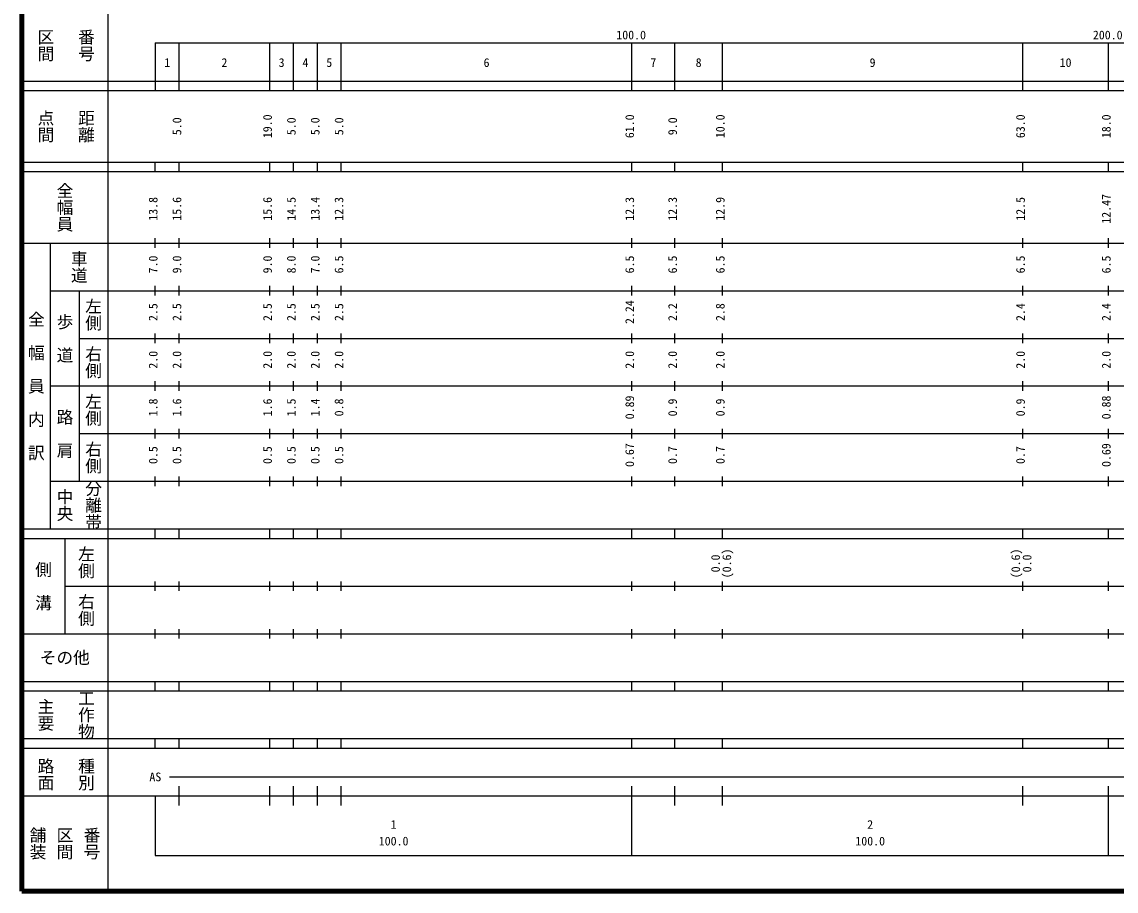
# Model space of a CAD drawing. Units: millimetres on the paper, enlarged 1000 times. Extents: x 40000 to 680000, y 20000 to 380000.
# Drawn here: x 40000 to 269604, y 20000 to 202409 of the extents above; entities that cross this region are included whole.
import ezdxf
from ezdxf.enums import TextEntityAlignment as Align

# ---------------------------------------------------------------- set-up
doc = ezdxf.new("R2010")
doc.units = ezdxf.units.MM
doc.header["$LTSCALE"] = 1000
doc.layers.add('M-TTL', color=2, linetype='Continuous', lineweight=140)
doc.layers.add('M-TTL-BAND', color=7, linetype='Continuous', lineweight=25)
doc.styles.add('@ＭＳ ゴシック', font='')
doc.styles.add('ＭＳ ゴシック', font='')
doc.styles.get('@ＭＳ ゴシック').set_extended_font_data('@MS Gothic')
doc.styles.get('ＭＳ ゴシック').set_extended_font_data('MS Gothic')

msp = doc.modelspace()

# ---------------------------------------------------------------- linework, layer by layer
at = {"layer": 'M-TTL'}
for p, q in [((40000, 380000), (40000, 20000)), ((40000, 20000), (680000, 20000))]:
    msp.add_line(p, q, dxfattribs=at)
at = {"layer": 'M-TTL-BAND'}
for p, q in [((58000, 370000), (58000, 20000)), ((68000, 198000), (579000, 198000)), ((68000, 198000), (68000, 188000)), ((73000, 188000), (73000, 198000)), ((92000, 188000), (92000, 198000)), ((97000, 188000), (97000, 198000)), ((102000, 188000), (102000, 198000)), ((107000, 188000), (107000, 198000)), ((168000, 188000), (168000, 198000)), ((177000, 188000), (177000, 198000)), ((187000, 188000), (187000, 198000)), ((250000, 188000), (250000, 198000)), ((268000, 188000), (268000, 198000)), ((40000, 190000), (579000, 190000)), ((40000, 188000), (579000, 188000)), ((40000, 173000), (579000, 173000)), ((68000, 171000), (68000, 173000)), ((73000, 171000), (73000, 173000)), ((92000, 171000), (92000, 173000)), ((97000, 171000), (97000, 173000)), ((102000, 171000), (102000, 173000)), ((107000, 171000), (107000, 173000)), ((168000, 171000), (168000, 173000)), ((177000, 171000), (177000, 173000)), ((187000, 171000), (187000, 173000)), ((250000, 171000), (250000, 173000)), ((268000, 171000), (268000, 173000)), ((40000, 171000), (579000, 171000)), ((68000, 155000), (68000, 157000)), ((73000, 155000), (73000, 157000)), ((92000, 155000), (92000, 157000)), ((97000, 155000), (97000, 157000)), ((102000, 155000), (102000, 157000)), ((107000, 155000), (107000, 157000)), ((168000, 155000), (168000, 157000)), ((177000, 155000), (177000, 157000)), ((187000, 155000), (187000, 157000)), ((250000, 155000), (250000, 157000)), ((268000, 155000), (268000, 157000)), ((40000, 156000), (579000, 156000)), ((46000, 96000), (46000, 156000)), ((68000, 145000), (68000, 147000)), ((73000, 145000), (73000, 147000)), ((92000, 145000), (92000, 147000)), ((97000, 145000), (97000, 147000)), ((102000, 145000), (102000, 147000)), ((107000, 145000), (107000, 147000)), ((168000, 145000), (168000, 147000)), ((177000, 145000), (177000, 147000)), ((187000, 145000), (187000, 147000)), ((250000, 145000), (250000, 147000)), ((268000, 145000), (268000, 147000)), ((46000, 146000), (579000, 146000)), ((52000, 146000), (52000, 106000)), ((52000, 136000), (579000, 136000)), ((68000, 135000), (68000, 137000)), ((73000, 135000), (73000, 137000)), ((92000, 135000), (92000, 137000)), ((97000, 135000), (97000, 137000)), ((102000, 135000), (102000, 137000)), ((107000, 135000), (107000, 137000)), ((168000, 135000), (168000, 137000)), ((177000, 135000), (177000, 137000)), ((187000, 135000), (187000, 137000)), ((250000, 135000), (250000, 137000)), ((268000, 135000), (268000, 137000)), ((68000, 125000), (68000, 127000)), ((73000, 125000), (73000, 127000)), ((92000, 125000), (92000, 127000)), ((97000, 125000), (97000, 127000)), ((102000, 125000), (102000, 127000)), ((107000, 125000), (107000, 127000)), ((168000, 125000), (168000, 127000)), ((177000, 125000), (177000, 127000)), ((187000, 125000), (187000, 127000)), ((250000, 125000), (250000, 127000)), ((268000, 125000), (268000, 127000)), ((46000, 126000), (579000, 126000)), ((52000, 116000), (579000, 116000)), ((68000, 115000), (68000, 117000)), ((73000, 115000), (73000, 117000)), ((92000, 115000), (92000, 117000)), ((97000, 115000), (97000, 117000)), ((102000, 115000), (102000, 117000)), ((107000, 115000), (107000, 117000)), ((168000, 115000), (168000, 117000)), ((177000, 115000), (177000, 117000)), ((187000, 115000), (187000, 117000)), ((250000, 115000), (250000, 117000)), ((268000, 115000), (268000, 117000)), ((46000, 106000), (579000, 106000)), ((68000, 105000), (68000, 107000)), ((73000, 105000), (73000, 107000)), ((92000, 105000), (92000, 107000)), ((97000, 105000), (97000, 107000)), ((102000, 105000), (102000, 107000)), ((107000, 105000), (107000, 107000)), ((168000, 105000), (168000, 107000)), ((177000, 105000), (177000, 107000)), ((187000, 105000), (187000, 107000)), ((250000, 105000), (250000, 107000)), ((268000, 105000), (268000, 107000)), ((40000, 96000), (579000, 96000)), ((68000, 94000), (68000, 96000)), ((73000, 94000), (73000, 96000)), ((92000, 94000), (92000, 96000)), ((97000, 94000), (97000, 96000)), ((102000, 94000), (102000, 96000)), ((107000, 94000), (107000, 96000)), ((168000, 94000), (168000, 96000)), ((177000, 94000), (177000, 96000)), ((187000, 94000), (187000, 96000)), ((250000, 94000), (250000, 96000)), ((268000, 94000), (268000, 96000)), ((40000, 94000), (579000, 94000)), ((49000, 94000), (49000, 74000)), ((68000, 83000), (68000, 85000)), ((73000, 83000), (73000, 85000)), ((92000, 83000), (92000, 85000)), ((97000, 83000), (97000, 85000)), ((102000, 83000), (102000, 85000)), ((107000, 83000), (107000, 85000)), ((168000, 83000), (168000, 85000)), ((177000, 83000), (177000, 85000)), ((187000, 83000), (187000, 85000)), ((250000, 83000), (250000, 85000)), ((268000, 83000), (268000, 85000)), ((49000, 84000), (579000, 84000)), ((40000, 74000), (579000, 74000)), ((68000, 73000), (68000, 75000)), ((73000, 73000), (73000, 75000)), ((92000, 73000), (92000, 75000)), ((97000, 73000), (97000, 75000)), ((102000, 73000), (102000, 75000)), ((107000, 73000), (107000, 75000)), ((168000, 73000), (168000, 75000)), ((177000, 73000), (177000, 75000)), ((187000, 73000), (187000, 75000)), ((250000, 73000), (250000, 75000)), ((268000, 73000), (268000, 75000)), ((40000, 64000), (579000, 64000)), ((40000, 62000), (579000, 62000)), ((68000, 62000), (68000, 64000)), ((73000, 62000), (73000, 64000)), ((92000, 62000), (92000, 64000)), ((97000, 62000), (97000, 64000)), ((102000, 62000), (102000, 64000)), ((107000, 62000), (107000, 64000)), ((168000, 62000), (168000, 64000)), ((177000, 62000), (177000, 64000)), ((187000, 62000), (187000, 64000)), ((250000, 62000), (250000, 64000)), ((268000, 62000), (268000, 64000)), ((40000, 52000), (579000, 52000)), ((68000, 50000), (68000, 52000)), ((73000, 50000), (73000, 52000)), ((92000, 50000), (92000, 52000)), ((97000, 50000), (97000, 52000)), ((102000, 50000), (102000, 52000)), ((107000, 50000), (107000, 52000)), ((168000, 50000), (168000, 52000)), ((177000, 50000), (177000, 52000)), ((187000, 50000), (187000, 52000)), ((250000, 50000), (250000, 52000)), ((268000, 50000), (268000, 52000)), ((40000, 50000), (579000, 50000)), ((71000, 44000), (565000, 44000)), ((73000, 38000), (73000, 42000)), ((92000, 38000), (92000, 42000)), ((97000, 38000), (97000, 42000)), ((102000, 38000), (102000, 42000)), ((107000, 38000), (107000, 42000)), ((168000, 27500), (168000, 42000)), ((177000, 38000), (177000, 42000)), ((187000, 38000), (187000, 42000)), ((250000, 38000), (250000, 42000)), ((268000, 27500), (268000, 42000)), ((40000, 40000), (579000, 40000)), ((68000, 40000), (68000, 27500)), ((68000, 27500), (579000, 27500))]:
    msp.add_line(p, q, dxfattribs=at)

# ---------------------------------------------------------------- texts
at = {"layer": 'M-TTL-BAND', "style": '@ＭＳ ゴシック'}
for s, p in [('区間', (45000, 197500)), ('番号', (53500, 197500)), ('点間', (45000, 180500)), ('距離', (53500, 180500)), ('全幅員', (49000, 163500)), ('車道', (52000, 151000)), ('左側', (55000, 141000)), ('全\u3000幅\u3000員\u3000内\u3000訳', (43000, 126000)), ('歩\u3000道', (49000, 136000)), ('右側', (55000, 131000)), ('左側', (55000, 121000)), ('路\u3000肩', (49000, 116000)), ('右側', (55000, 111000)), ('分離帯', (55000, 101000)), ('中央', (49000, 101000)), ('左側', (53500, 89000)), ('側\u3000溝', (44500, 84000)), ('右側', (53500, 79000)), ('主要', (45000, 57000)), ('工作物', (53500, 57000)), ('路面', (45000, 44500)), ('種別', (53500, 44500)), ('舗装', (43333, 30000)), ('区間', (49000, 30000)), ('番号', (54667, 30000))]:
    msp.add_text(s, height=2566, rotation=270, dxfattribs=at).set_placement(p, align=Align.MIDDLE_CENTER)
at = {"layer": 'M-TTL-BAND', "style": 'ＭＳ ゴシック'}
for s, p in [('100.0', (167844, 198195)), ('200.0', (267844, 198195)), ('1', (70500, 192405)), ('2', (82500, 192405)), ('3', (94500, 192405)), ('4', (99500, 192405)), ('5', (104500, 192405)), ('6', (137500, 192405)), ('7', (172500, 192405)), ('8', (182000, 192405)), ('9', (218500, 192405)), ('10', (259000, 192405)), ('AS', (68000, 42500)), ('1', (118000, 32523)), ('2', (218000, 32523)), ('100.0', (118000, 29033)), ('100.0', (218000, 29033))]:
    msp.add_text(s, height=1833, dxfattribs=at).set_placement(p, align=Align.BOTTOM_CENTER)
for s, p in [('5.0', (74000, 180500)), ('19.0', (93000, 180500)), ('5.0', (98000, 180500)), ('5.0', (103000, 180500)), ('5.0', (108000, 180500)), ('61.0', (169000, 180500)), ('9.0', (178000, 180500)), ('10.0', (188000, 180500)), ('63.0', (251000, 180500)), ('18.0', (269000, 180500)), ('13.8', (69000, 163174)), ('15.6', (74000, 163174)), ('15.6', (93000, 163174)), ('14.5', (98000, 163174)), ('13.4', (103000, 163174)), ('12.3', (108000, 163174)), ('12.3', (169000, 163174)), ('12.3', (178000, 163174)), ('12.9', (188000, 163174)), ('12.5', (251000, 163174)), ('12.47', (269000, 163174)), ('7.0', (69000, 151500)), ('9.0', (74000, 151500)), ('9.0', (93000, 151500)), ('8.0', (98000, 151500)), ('7.0', (103000, 151500)), ('6.5', (108000, 151500)), ('6.5', (169000, 151500)), ('6.5', (178000, 151500)), ('6.5', (188000, 151500)), ('6.5', (251000, 151500)), ('6.5', (269000, 151500)), ('2.5', (69000, 141500)), ('2.5', (74000, 141500)), ('2.5', (93000, 141500)), ('2.5', (98000, 141500)), ('2.5', (103000, 141500)), ('2.5', (108000, 141500)), ('2.24', (169000, 141500)), ('2.2', (178000, 141500)), ('2.8', (188000, 141500)), ('2.4', (251000, 141500)), ('2.4', (269000, 141500)), ('2.0', (69000, 131500)), ('2.0', (74000, 131500)), ('2.0', (93000, 131500)), ('2.0', (98000, 131500)), ('2.0', (103000, 131500)), ('2.0', (108000, 131500)), ('2.0', (169000, 131500)), ('2.0', (178000, 131500)), ('2.0', (188000, 131500)), ('2.0', (251000, 131500)), ('2.0', (269000, 131500)), ('1.8', (69000, 121500)), ('1.6', (74000, 121500)), ('1.6', (93000, 121500)), ('1.5', (98000, 121500)), ('1.4', (103000, 121500)), ('0.8', (108000, 121500)), ('0.89', (169000, 121500)), ('0.9', (178000, 121500)), ('0.9', (188000, 121500)), ('0.9', (251000, 121500)), ('0.88', (269000, 121500)), ('0.5', (69000, 111500)), ('0.5', (74000, 111500)), ('0.5', (93000, 111500)), ('0.5', (98000, 111500)), ('0.5', (103000, 111500)), ('0.5', (108000, 111500)), ('0.67', (169000, 111500)), ('0.7', (178000, 111500)), ('0.7', (188000, 111500)), ('0.7', (251000, 111500)), ('0.69', (269000, 111500)), ('0.0', (187000, 88764)), ('(0.6)', (189370, 88764)), ('(0.6)', (250000, 88764)), ('0.0', (252370, 88764))]:
    msp.add_text(s, height=1833, rotation=90, dxfattribs=at).set_placement(p, align=Align.BOTTOM_CENTER)
msp.add_text('その他', height=2566, dxfattribs=at).set_placement((49000, 69000), align=Align.MIDDLE_CENTER)

doc.saveas('drawing.dxf')
